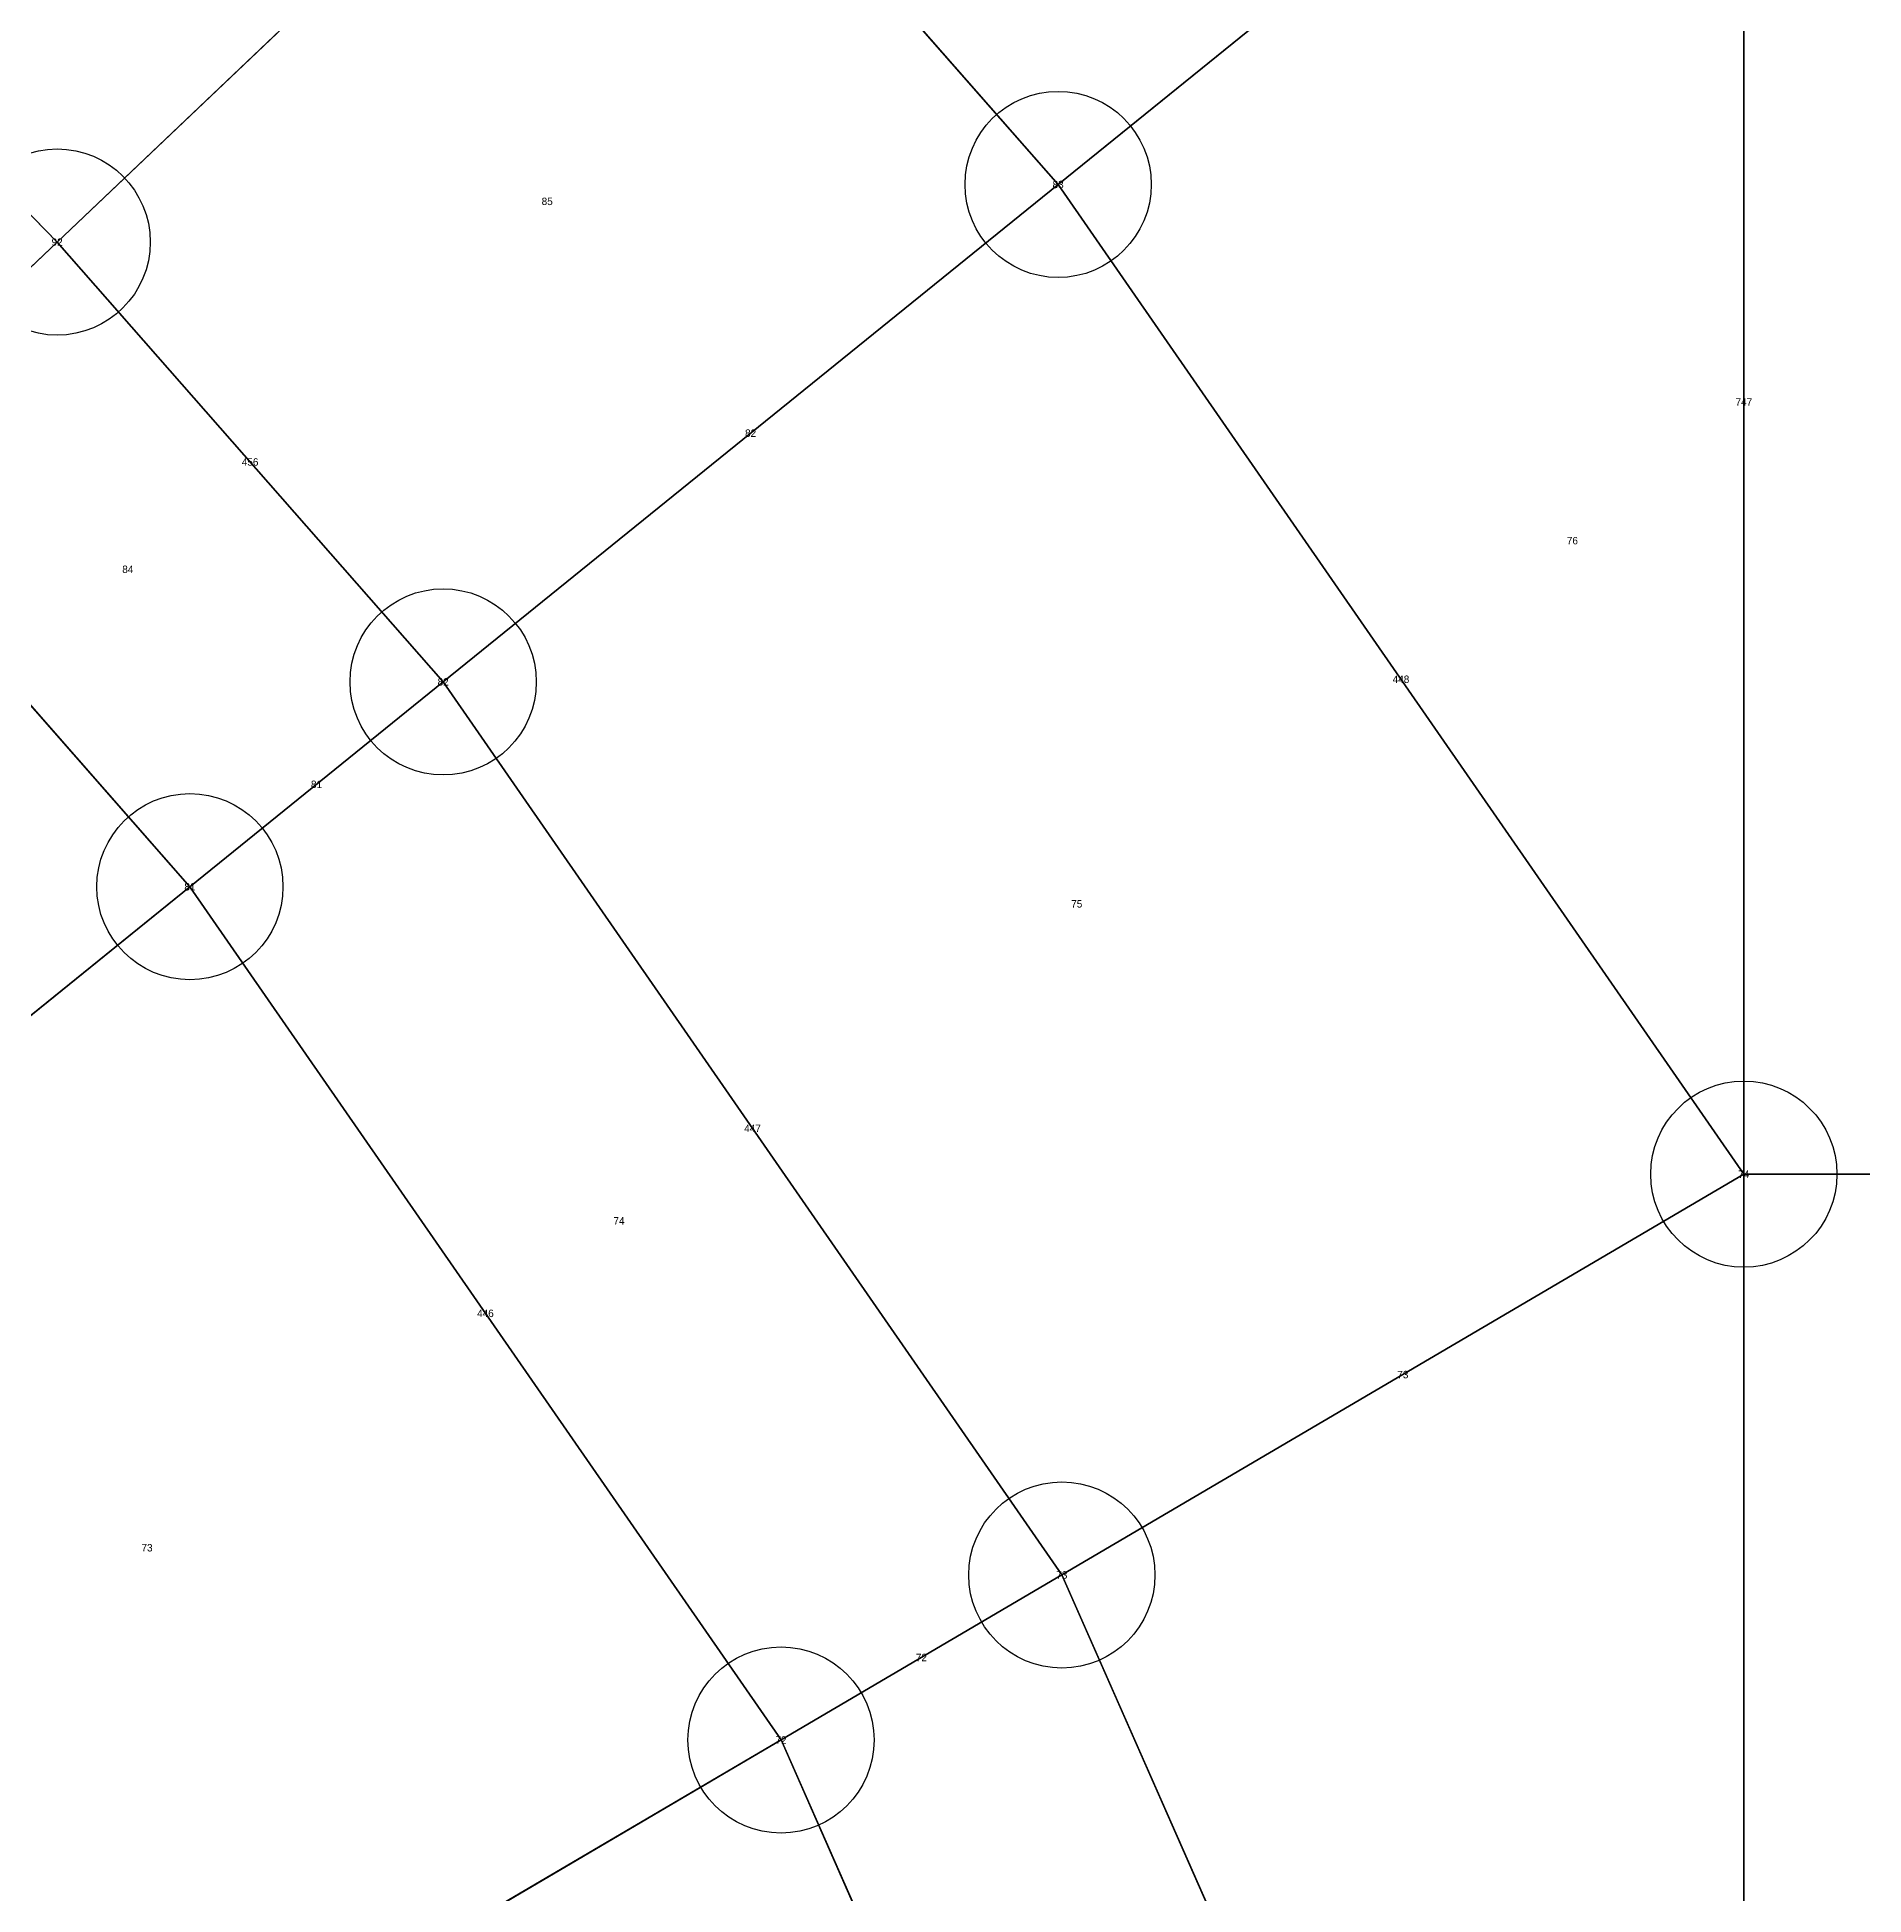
# Model space of a CAD drawing. Extents: x -2.75 to 2.75, y -2.5 to 2.5.
# Drawn here: x 1.4167 to 1.9072, y 0.9085 to 1.4075 of the extents above; entities that cross this region are included whole.
import ezdxf
from ezdxf.enums import TextEntityAlignment as Align

# ---------------------------------------------------------------- set-up
doc = ezdxf.new("R2010")
doc.units = 0
doc.header["$MEASUREMENT"] = 0
doc.header["$PDMODE"] = 33
doc.header["$PDSIZE"] = 0.05
for name, color, linetype in [('BRANCHE ESTERNO', 1, 'Continuous'), ('BRANCHE INTERNO', 7, 'Continuous'), ('BRANCHES-Index', 7, 'Continuous'), ('Faces', 7, 'Continuous'), ('Faces-Index', 7, 'Continuous'), ('NODI-Index', 7, 'Continuous'), ('NODO INTRADOSSO INTERNO', 7, 'Continuous')]:
    doc.layers.add(name, color=color, linetype=linetype)

msp = doc.modelspace()

# ---------------------------------------------------------------- linework, layer by layer
at = {"layer": 'BRANCHE ESTERNO'}
for p, q in [((1.61644, 0.95012, 1.875), (1.4577, 1.1793, 1.875)), ((1.875, 0.57941, 1.78323), (1.69186, 0.99445, 1.78323)), ((1.79142, 0.55358, 1.875), (1.61644, 0.95012, 1.875))]:
    msp.add_line(p, q, dxfattribs=at)
at = {"layer": 'BRANCHE INTERNO'}
for p, q in [((1.69086, 1.36793, 1.51691), (1.875, 1.51691, 1.1021)), ((1.875, 1.1021, 1.51691), (1.875, 1.51691, 1.1021)), ((1.42205, 1.35245, 1.78323), (1.57598, 1.49884, 1.51691)), ((1.69086, 1.36793, 1.51691), (1.57598, 1.49884, 1.51691)), ((1.42205, 1.35245, 1.78323), (1.38768, 1.38768, 1.78323)), ((1.52571, 1.23432, 1.78323), (1.69086, 1.36793, 1.51691)), ((1.875, 1.1021, 1.51691), (1.69086, 1.36793, 1.51691)), ((1.35866, 1.29216, 1.875), (1.42205, 1.35245, 1.78323)), ((1.52571, 1.23432, 1.78323), (1.42205, 1.35245, 1.78323)), ((1.4577, 1.1793, 1.875), (1.35866, 1.29216, 1.875)), ((1.4577, 1.1793, 1.875), (1.52571, 1.23432, 1.78323)), ((1.69186, 0.99445, 1.78323), (1.52571, 1.23432, 1.78323)), ((1.28532, 1.03985, 2.07314), (1.4577, 1.1793, 1.875)), ((1.69186, 0.99445, 1.78323), (1.875, 1.1021, 1.51691)), ((1.875, 0.57941, 1.78323), (1.875, 1.1021, 1.51691)), ((1.875, 1.1021, 1.51691), (2.125, 1.1021, 1.51691)), ((1.61644, 0.95012, 1.875), (1.69186, 0.99445, 1.78323)), ((1.4253, 0.83777, 2.07314), (1.61644, 0.95012, 1.875))]:
    msp.add_line(p, q, dxfattribs=at)
at = {"layer": 'Faces'}
for points in [[(1.69086, 1.36793, 1.51691), (1.57598, 1.49884, 1.51691), (1.74761, 1.66208, 1.1021), (1.875, 1.51691, 1.1021)], [(1.38768, 1.38768, 1.78323), (1.35245, 1.42205, 1.78323), (1.49884, 1.57598, 1.51691), (1.5379, 1.5379, 1.51691)], [(1.42205, 1.35245, 1.78323), (1.38768, 1.38768, 1.78323), (1.5379, 1.5379, 1.51691), (1.57598, 1.49884, 1.51691)], [(1.875, 1.1021, 1.51691), (1.69086, 1.36793, 1.51691), (1.875, 1.51691, 1.1021), (1.875, 1.1021, 1.51691)], [(1.875, 1.1021, 1.51691), (2.125, 1.1021, 1.51691), (2.125, 1.51691, 1.1021), (1.875, 1.51691, 1.1021)], [(1.52571, 1.23432, 1.78323), (1.42205, 1.35245, 1.78323), (1.57598, 1.49884, 1.51691), (1.69086, 1.36793, 1.51691)], [(1.35866, 1.29216, 1.875), (1.32583, 1.32583, 1.875), (1.38768, 1.38768, 1.78323), (1.42205, 1.35245, 1.78323)], [(1.69186, 0.99445, 1.78323), (1.52571, 1.23432, 1.78323), (1.69086, 1.36793, 1.51691), (1.875, 1.1021, 1.51691)], [(1.4577, 1.1793, 1.875), (1.35866, 1.29216, 1.875), (1.42205, 1.35245, 1.78323), (1.52571, 1.23432, 1.78323)], [(1.28532, 1.03985, 2.07314), (1.19799, 1.13936, 2.07314), (1.35866, 1.29216, 1.875), (1.4577, 1.1793, 1.875)], [(1.61644, 0.95012, 1.875), (1.4577, 1.1793, 1.875), (1.52571, 1.23432, 1.78323), (1.69186, 0.99445, 1.78323)], [(1.4253, 0.83777, 2.07314), (1.28532, 1.03985, 2.07314), (1.4577, 1.1793, 1.875), (1.61644, 0.95012, 1.875)], [(1.875, 0.57941, 1.78323), (1.69186, 0.99445, 1.78323), (1.875, 1.1021, 1.51691), (1.875, 0.57941, 1.78323)], [(1.875, 0.57941, 1.78323), (2.125, 0.57941, 1.78323), (2.125, 1.1021, 1.51691), (1.875, 1.1021, 1.51691)], [(1.21622, 0.71488, 2.24522), (1.09678, 0.88731, 2.24522), (1.28532, 1.03985, 2.07314), (1.4253, 0.83777, 2.07314)], [(1.79142, 0.55358, 1.875), (1.61644, 0.95012, 1.875), (1.69186, 0.99445, 1.78323), (1.875, 0.57941, 1.78323)], [(1.57958, 0.48812, 2.07314), (1.4253, 0.83777, 2.07314), (1.61644, 0.95012, 1.875), (1.79142, 0.55358, 1.875)]]:
    msp.add_3dface(points, dxfattribs=at)
at = {"layer": 'NODO INTRADOSSO INTERNO'}
for p in [(1.69086, 1.36793, 1.51691), (1.42205, 1.35245, 1.78323), (1.52571, 1.23432, 1.78323), (1.4577, 1.1793, 1.875), (1.875, 1.1021, 1.51691), (1.69186, 0.99445, 1.78323), (1.61644, 0.95012, 1.875)]:
    msp.add_point(p, dxfattribs=at)

# ---------------------------------------------------------------- texts
at = {"layer": 'BRANCHES-Index'}
for s, p in [('747', (1.875, 1.3095, 1.3095)), ('82', (1.60828, 1.30113, 1.65007)), ('456', (1.47388, 1.29339, 1.78323)), ('448', (1.78293, 1.23502, 1.51691)), ('81', (1.4917, 1.20681, 1.82912)), ('447', (1.60879, 1.11439, 1.78323)), ('446', (1.53707, 1.06471, 1.875)), ('73', (1.78343, 1.04827, 1.65007)), ('72', (1.65415, 0.97229, 1.82912))]:
    msp.add_text(s, height=0.002, dxfattribs=at).set_placement(p, align=Align.MIDDLE_CENTER)
at = {"layer": 'Faces-Index'}
for s, p in [('85', (1.55365, 1.36339, 1.65007)), ('76', (1.82896, 1.27226, 1.4132)), ('84', (1.44103, 1.26456, 1.82912)), ('75', (1.69586, 1.1747, 1.65007)), ('74', (1.57293, 1.08955, 1.82912)), ('73', (1.44619, 1.00176, 1.97407))]:
    msp.add_text(s, height=0.002, dxfattribs=at).set_placement(p, align=Align.MIDDLE_CENTER)
at = {"layer": 'NODI-Index'}
for s, p in [('83', (1.69086, 1.36793, 1.51691)), ('92', (1.42205, 1.35245, 1.78323)), ('82', (1.52571, 1.23432, 1.78323)), ('81', (1.4577, 1.1793, 1.875)), ('74', (1.875, 1.1021, 1.51691)), ('73', (1.69186, 0.99445, 1.78323)), ('72', (1.61644, 0.95012, 1.875))]:
    msp.add_text(s, height=0.002, dxfattribs=at).set_placement(p, align=Align.MIDDLE_CENTER)

doc.saveas('drawing.dxf')
